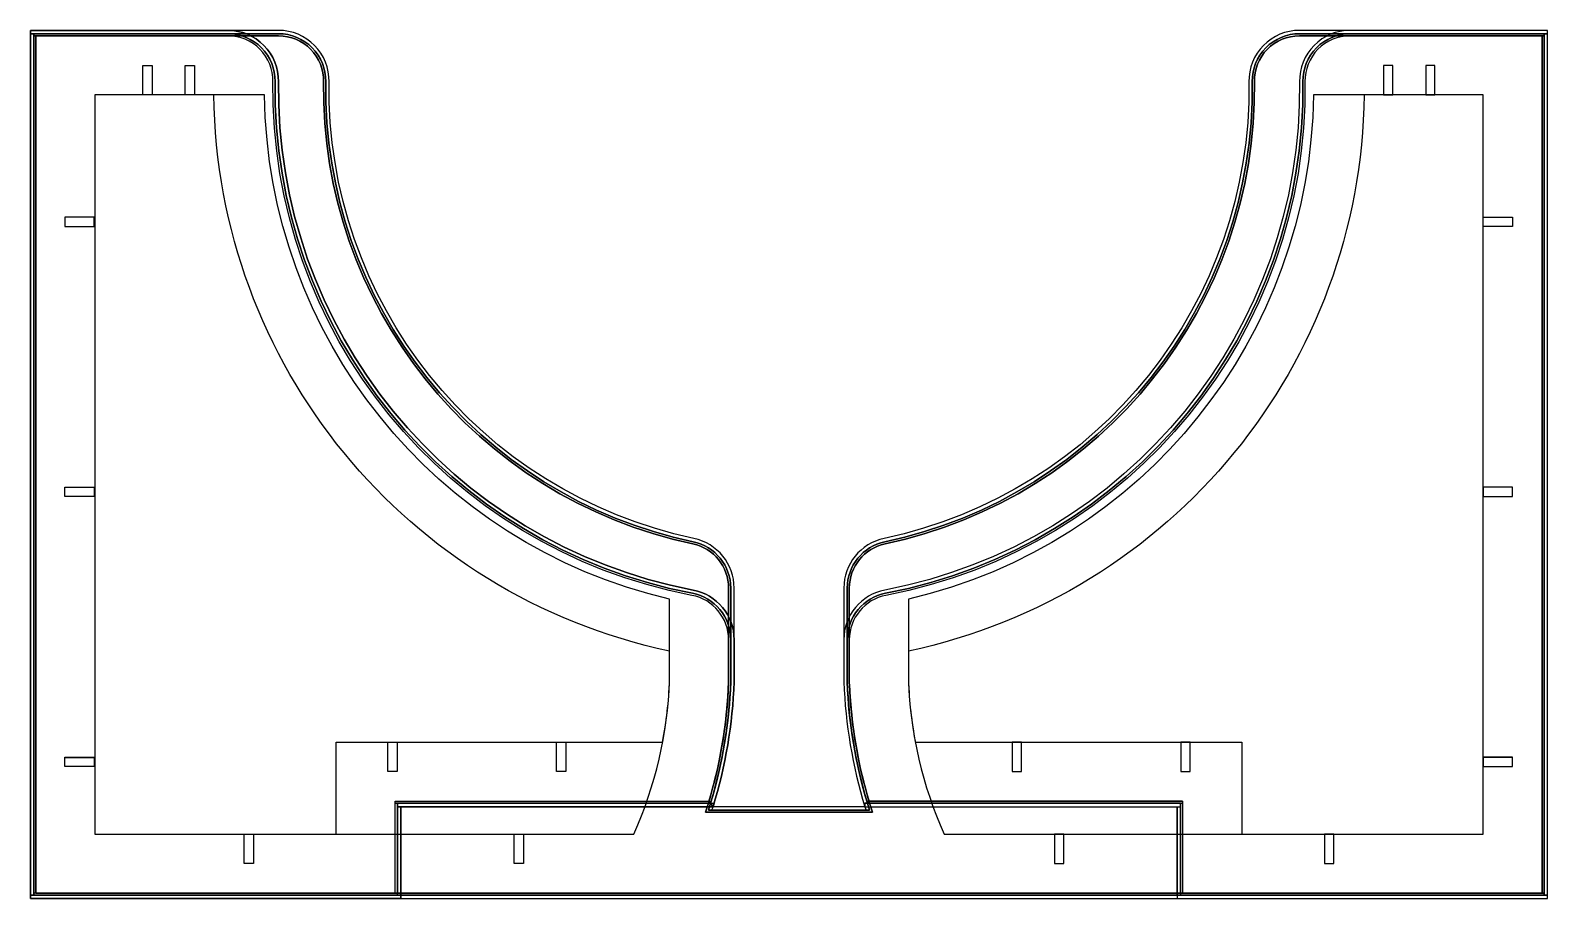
# Model space of a CAD drawing. Header units: millimetres. Extents: x 1 to 360, y 0 to 206.
import ezdxf

# ---------------------------------------------------------------- set-up
doc = ezdxf.new("R2010")
doc.units = ezdxf.units.MM
doc.layers.add('ГП', color=100, linetype='Continuous', lineweight=5)
for name, color, linetype in [('Уровень-2', 50, 'Continuous'), ('Уровень-6', 150, 'Continuous'), ('Уровень-7', 170, 'Continuous'), ('Царапка', 220, 'Continuous')]:
    doc.layers.add(name, color=color, linetype=linetype)

# ---------------------------------------------------------------- blocks, each defined once
blk = doc.blocks.new('цыса')
at = {"layer": 'Уровень-2'}
for points in [[(75465.16, -1432.57, 0.064427), (75469.95, -1403.79), (75469.95, -1396.17), (75469.95, -1393.8, 0.359853), (75460.86, -1382.8, -0.363679), (75361.96, -1261.53, 0.418183), (75350.76, -1250.17), (75304.75, -1250.17), (75303.95, -1250.17), (75303.95, -1249.37), (75350.76, -1249.37, -0.418183), (75362.76, -1261.54, 0.363679), (75461.01, -1382.02, -0.359853), (75470.75, -1393.8), (75470.75, -1396.17), (75470.75, -1403.8, -0.065762), (75465.75, -1433.37)], [(75501.75, -1433.37), (75501.75, -1432.57), (75502.34, -1432.57, -0.064427), (75497.55, -1403.79), (75497.55, -1396.17), (75497.55, -1393.8, -0.359853), (75506.65, -1382.8, 0.363679), (75605.54, -1261.53, -0.418183), (75616.74, -1250.17), (75662.75, -1250.17), (75663.55, -1250.17), (75663.55, -1249.37), (75616.74, -1249.37, 0.418183), (75604.74, -1261.54, -0.363679), (75506.5, -1382.02, 0.359853), (75496.75, -1393.8), (75496.75, -1396.17), (75496.75, -1403.8, 0.065762)]]:
    blk.add_lwpolyline(points, format="xyb", close=True, dxfattribs=at)
for points in [[(75303.95, -1250.17), (75304.75, -1250.17), (75304.75, -1454.37), (75303.95, -1454.37)], [(75663.55, -1250.17), (75662.75, -1250.17), (75662.75, -1454.37), (75663.55, -1454.37)], [(75390.95, -1432.57), (75465.75, -1432.57), (75465.75, -1433.37), (75390.95, -1433.37)], [(75391.75, -1454.37), (75390.95, -1454.37), (75390.95, -1433.37), (75391.75, -1433.37)], [(75576.55, -1432.57), (75501.75, -1432.57), (75501.75, -1433.37), (75576.55, -1433.37)], [(75576.55, -1454.37), (75575.75, -1454.37), (75575.75, -1433.37), (75576.55, -1433.37)], [(75303.95, -1454.37), (75391.75, -1454.37), (75391.75, -1455.17), (75303.95, -1455.17)], [(75663.55, -1454.37), (75575.75, -1454.37), (75575.75, -1455.17), (75663.55, -1455.17)]]:
    blk.add_lwpolyline(points, close=True, dxfattribs=at)
at = {"layer": 'Уровень-6'}
for points in [[(75304.75, -1250.67), (75304.75, -1250.17), (75350.76, -1250.17, -0.418183), (75361.96, -1261.53, 0.363679), (75460.86, -1382.8, -0.359853), (75469.95, -1393.8), (75469.95, -1396.17), (75469.95, -1403.79, -0.064427), (75465.16, -1432.57), (75464.79, -1432.07, 0.063585), (75469.45, -1403.78), (75469.45, -1396.17), (75469.45, -1393.8, 0.359853), (75460.76, -1383.29, -0.363679), (75361.46, -1261.52, 0.418183), (75350.76, -1250.67)], [(75502.72, -1432.07), (75502.34, -1432.57, -0.064427), (75497.55, -1403.79), (75497.55, -1396.17), (75497.55, -1393.8, -0.359853), (75506.65, -1382.8, 0.363679), (75605.54, -1261.53, -0.418183), (75616.74, -1250.17), (75662.75, -1250.17), (75662.75, -1250.67), (75616.74, -1250.67, 0.418183), (75606.04, -1261.52, -0.363679), (75506.74, -1383.29, 0.359853), (75498.05, -1393.8), (75498.05, -1396.17), (75498.05, -1403.78, 0.063585)]]:
    blk.add_lwpolyline(points, format="xyb", close=True, dxfattribs=at)
for points in [[(75390.45, -1454.37), (75304.75, -1454.37), (75304.75, -1250.67)], [(75390.95, -1453.87), (75305.25, -1453.87), (75305.25, -1250.67)], [(75662.25, -1250.67), (75662.25, -1453.87), (75576.55, -1453.87)], [(75662.75, -1250.67), (75662.75, -1454.37), (75577.05, -1454.37)]]:
    blk.add_lwpolyline(points, dxfattribs=at)
for points in [[(75305.25, -1453.87), (75304.75, -1453.87), (75304.75, -1250.67), (75305.25, -1250.67)], [(75662.75, -1453.87), (75662.25, -1453.87), (75662.25, -1250.67), (75662.75, -1250.67)], [(75465.16, -1432.57), (75390.45, -1432.57), (75390.45, -1432.07), (75465.16, -1432.07)], [(75390.95, -1453.87), (75390.45, -1453.87), (75390.45, -1432.57), (75390.95, -1432.57)], [(75502.34, -1432.57), (75577.05, -1432.57), (75577.05, -1432.07), (75502.34, -1432.07)], [(75577.05, -1453.87), (75576.55, -1453.87), (75576.55, -1432.57), (75577.05, -1432.57)], [(75390.95, -1453.87), (75304.75, -1453.87), (75304.75, -1454.37), (75390.95, -1454.37)], [(75576.55, -1454.37), (75662.75, -1454.37), (75662.75, -1453.87), (75576.55, -1453.87)]]:
    blk.add_lwpolyline(points, close=True, dxfattribs=at)
at = {"layer": 'Уровень-7'}
blk.add_lwpolyline([(75303.95, -1249.37), (75303.95, -1455.17), (75663.55, -1455.17), (75663.55, -1249.37)], dxfattribs=at)
at = {"layer": 'Царапка'}
for points in [[(75303.95, -1455.17), (75391.75, -1455.17), (75391.75, -1433.37), (75465.75, -1433.37, 0.065762), (75470.75, -1403.8), (75470.75, -1396.17), (75470.75, -1393.8, 0.359853), (75461.01, -1382.02, -0.363679), (75362.76, -1261.54, 0.418183), (75350.76, -1249.37), (75303.95, -1249.37)], [(75304.75, -1454.37), (75390.95, -1454.37), (75390.95, -1432.57), (75465.16, -1432.57, 0.064427), (75469.95, -1403.79), (75469.95, -1396.17), (75469.95, -1393.8, 0.359853), (75460.86, -1382.8, -0.363679), (75361.96, -1261.53, 0.418183), (75350.76, -1250.17), (75304.75, -1250.17)], [(75305.25, -1453.87), (75390.45, -1453.87), (75390.45, -1432.07), (75464.79, -1432.07, 0.063585), (75469.45, -1403.78), (75469.45, -1396.17), (75469.45, -1393.8, 0.359853), (75460.76, -1383.29, -0.363679), (75361.46, -1261.52, 0.418183), (75350.76, -1250.67), (75305.25, -1250.67)], [(75305.25, -1453.87), (75390.45, -1453.87), (75390.45, -1432.07), (75464.79, -1432.07, 0.063585), (75469.45, -1403.78), (75469.45, -1396.17), (75469.45, -1393.8, 0.359853), (75460.76, -1383.29, -0.363679), (75361.46, -1261.52, 0.418183), (75350.76, -1250.67), (75305.25, -1250.67)], [(75506.5, -1382.02, 0.359853), (75496.75, -1393.8), (75496.75, -1396.17), (75496.75, -1403.8, 0.065762), (75501.75, -1433.37), (75575.75, -1433.37), (75575.75, -1455.17), (75663.55, -1455.17), (75663.55, -1249.37), (75616.74, -1249.37, 0.418183), (75604.74, -1261.54, -0.363679)], [(75506.65, -1382.8, 0.359853), (75497.55, -1393.8), (75497.55, -1396.17), (75497.55, -1403.79, 0.064427), (75502.34, -1432.57), (75576.55, -1432.57), (75576.55, -1454.37), (75662.75, -1454.37), (75662.75, -1250.17), (75616.74, -1250.17, 0.418183), (75605.54, -1261.53, -0.363679)], [(75506.74, -1383.29, 0.359853), (75498.05, -1393.8), (75498.05, -1396.17), (75498.05, -1403.78, 0.063585), (75502.72, -1432.07), (75577.05, -1432.07), (75577.05, -1453.87), (75662.25, -1453.87), (75662.25, -1250.67), (75616.74, -1250.67, 0.418183), (75606.04, -1261.52, -0.363679)], [(75506.74, -1383.29, 0.359853), (75498.05, -1393.8), (75498.05, -1396.17), (75498.05, -1403.78, 0.063585), (75502.72, -1432.07), (75577.05, -1432.07), (75577.05, -1453.87), (75662.25, -1453.87), (75662.25, -1250.67), (75616.74, -1250.67, 0.418183), (75606.04, -1261.52, -0.363679)], [(75319.25, -1439.87), (75376.45, -1439.87), (75376.45, -1418.07), (75453.8, -1418.07, 0.036971), (75455.45, -1403.52), (75455.45, -1396.5, -0.351106), (75347.46, -1264.67), (75319.25, -1264.67)], [(75512.05, -1396.5), (75512.05, -1403.52, 0.036971), (75513.7, -1418.07), (75591.05, -1418.07), (75591.05, -1439.87), (75648.25, -1439.87), (75648.25, -1264.67), (75620.04, -1264.67, -0.351106)]]:
    blk.add_lwpolyline(points, format="xyb", close=True, dxfattribs=at)
for points in [[(75332.85, -1264.67), (75330.65, -1264.67), (75330.65, -1257.67), (75332.85, -1257.67)], [(75634.65, -1264.67), (75636.85, -1264.67), (75636.85, -1257.67), (75634.65, -1257.67)], [(75312.11, -1293.68), (75312.11, -1295.88), (75319.11, -1295.88), (75319.11, -1293.68)], [(75655.25, -1293.68), (75655.25, -1295.88), (75648.25, -1295.88), (75648.25, -1293.68)], [(75312.11, -1359.88), (75312.11, -1357.68), (75319.11, -1357.68), (75319.11, -1359.88)], [(75655.25, -1359.88), (75655.25, -1357.68), (75648.25, -1357.68), (75648.25, -1359.88)], [(75390.85, -1425.07), (75388.65, -1425.07), (75388.65, -1418.07), (75390.85, -1418.07)], [(75430.85, -1425.07), (75428.65, -1425.07), (75428.65, -1418.07), (75430.85, -1418.07)], [(75536.65, -1425.07), (75538.85, -1425.07), (75538.85, -1418.07), (75536.65, -1418.07)], [(75576.65, -1425.07), (75578.85, -1425.07), (75578.85, -1418.07), (75576.65, -1418.07)], [(75312.11, -1423.88), (75312.11, -1421.68), (75319.11, -1421.68), (75319.11, -1423.88)], [(75655.25, -1423.88), (75655.25, -1421.68), (75648.25, -1421.68), (75648.25, -1423.88)], [(75356.85, -1446.87), (75354.65, -1446.87), (75354.65, -1439.87), (75356.85, -1439.87)], [(75610.65, -1446.87), (75612.85, -1446.87), (75612.85, -1439.87), (75610.65, -1439.87)]]:
    blk.add_lwpolyline(points, close=True, dxfattribs=at)
blk = doc.blocks.new('фцса')
at = {"layer": 'Уровень-2'}
blk.add_lwpolyline([(75461.07, -1603.41, -0.354493), (75469.95, -1614.37), (75469.95, -1628.98), (75469.95, -1636.59, -0.068127), (75464.66, -1666.98), (75502.84, -1666.98, -0.068127), (75497.55, -1636.59), (75497.55, -1628.98), (75497.55, -1614.37, -0.354493), (75506.44, -1603.41, 0.358685), (75593.54, -1494.34, -0.418577), (75604.74, -1482.98), (75662.75, -1482.98), (75663.55, -1482.98), (75663.55, -1482.18), (75604.74, -1482.18, 0.418577), (75592.74, -1494.36, -0.358685), (75506.27, -1602.62, 0.354493), (75496.75, -1614.37), (75496.75, -1628.98), (75496.75, -1636.61, 0.065762), (75501.75, -1666.18), (75465.75, -1666.18, 0.065762), (75470.75, -1636.61), (75470.75, -1628.98), (75470.75, -1614.37, 0.354493), (75461.23, -1602.62, -0.358685), (75374.76, -1494.36, 0.418577), (75362.77, -1482.18), (75303.95, -1482.18), (75303.95, -1482.98), (75304.75, -1482.98), (75362.77, -1482.98, -0.418577), (75373.96, -1494.34, 0.358685)], format="xyb", close=True, dxfattribs=at)
for points in [[(75304.75, -1687.18), (75303.95, -1687.18), (75303.95, -1482.98), (75304.75, -1482.98)], [(75663.55, -1482.98), (75662.75, -1482.98), (75662.75, -1687.18), (75663.55, -1687.18)], [(75663.55, -1687.18), (75303.95, -1687.18), (75303.95, -1687.98), (75663.55, -1687.98)]]:
    blk.add_lwpolyline(points, close=True, dxfattribs=at)
for points in [[(75465.75, -1666.18), (75465.39, -1666.98)], [(75501.75, -1666.18), (75502.07, -1666.98)]]:
    blk.add_lwpolyline(points, dxfattribs=at)
at = {"layer": 'Уровень-6'}
blk.add_lwpolyline([(75304.75, -1483.48), (75362.77, -1483.48, -0.418577), (75373.46, -1494.34, 0.358685), (75460.96, -1603.9, -0.354493), (75469.45, -1614.37), (75469.45, -1628.98), (75469.45, -1636.58, -0.069626), (75463.98, -1667.48), (75503.53, -1667.48, -0.069626), (75498.05, -1636.58), (75498.05, -1628.98), (75498.05, -1614.37, -0.354493), (75506.54, -1603.9, 0.358685), (75594.04, -1494.34, -0.418577), (75604.74, -1483.48), (75662.75, -1483.48), (75662.75, -1482.98), (75604.74, -1482.98, 0.418577), (75593.54, -1494.34, -0.358685), (75506.44, -1603.41, 0.354493), (75497.55, -1614.37), (75497.55, -1628.98), (75497.55, -1636.59, 0.068127), (75502.84, -1666.98), (75464.66, -1666.98, 0.068127), (75469.95, -1636.59), (75469.95, -1628.98), (75469.95, -1614.37, 0.354493), (75461.07, -1603.41, -0.358685), (75373.96, -1494.34, 0.418577), (75362.77, -1482.98), (75304.75, -1482.98)], format="xyb", close=True, dxfattribs=at)
for points in [[(75662.75, -1483.48), (75662.75, -1687.18), (75304.75, -1687.18), (75304.75, -1483.48)], [(75662.25, -1483.48), (75662.25, -1686.68), (75305.25, -1686.68), (75305.25, -1483.48)], [(75305.25, -1686.68), (75304.75, -1686.68)], [(75662.25, -1686.68), (75662.75, -1686.68)]]:
    blk.add_lwpolyline(points, dxfattribs=at)
at = {"layer": 'Уровень-7'}
blk.add_lwpolyline([(75303.95, -1482.18), (75303.95, -1687.98), (75663.55, -1687.98), (75663.55, -1482.18)], dxfattribs=at)
at = {"layer": 'Царапка'}
for points in [[(75496.75, -1636.61, 0.065762), (75501.75, -1666.18), (75465.75, -1666.18, 0.065762), (75470.75, -1636.61), (75470.75, -1628.98), (75470.75, -1614.37, 0.354493), (75461.23, -1602.62, -0.358685), (75374.76, -1494.36, 0.418577), (75362.77, -1482.18), (75303.95, -1482.18), (75303.95, -1687.98), (75663.55, -1687.98), (75663.55, -1482.18), (75604.74, -1482.18, 0.418577), (75592.74, -1494.36, -0.358685), (75506.27, -1602.62, 0.354493), (75496.75, -1614.37), (75496.75, -1628.98)], [(75497.55, -1636.59, 0.068127), (75502.84, -1666.98), (75464.66, -1666.98, 0.068127), (75469.95, -1636.59), (75469.95, -1628.98), (75469.95, -1614.37, 0.354493), (75461.07, -1603.41, -0.358685), (75373.96, -1494.34, 0.418577), (75362.77, -1482.98), (75304.75, -1482.98), (75304.75, -1687.18), (75662.75, -1687.18), (75662.75, -1482.98), (75604.74, -1482.98, 0.418577), (75593.54, -1494.34, -0.358685), (75506.44, -1603.41, 0.354493), (75497.55, -1614.37), (75497.55, -1628.98)], [(75498.05, -1636.58, 0.069626), (75503.53, -1667.48), (75463.98, -1667.48, 0.069626), (75469.45, -1636.58), (75469.45, -1628.98), (75469.45, -1614.37, 0.354493), (75460.96, -1603.9, -0.358685), (75373.46, -1494.34, 0.418577), (75362.77, -1483.48), (75305.25, -1483.48), (75305.25, -1686.68), (75662.25, -1686.68), (75662.25, -1483.48), (75604.74, -1483.48, 0.418577), (75594.04, -1494.34, -0.358685), (75506.54, -1603.9, 0.354493), (75498.05, -1614.37), (75498.05, -1628.98)], [(75447.01, -1672.68, 0.094907), (75455.45, -1636.32), (75455.45, -1628.98), (75455.45, -1617.01, -0.345052), (75359.46, -1497.48), (75319.25, -1497.48), (75319.25, -1672.68)], [(75512.05, -1636.32, 0.094907), (75520.49, -1672.68), (75648.25, -1672.68), (75648.25, -1497.48), (75608.04, -1497.48, -0.345052), (75512.05, -1617.01), (75512.05, -1628.98)]]:
    blk.add_lwpolyline(points, format="xyb", close=True, dxfattribs=at)
for points in [[(75342.85, -1497.48), (75340.65, -1497.48), (75340.65, -1490.48), (75342.85, -1490.48)], [(75624.65, -1497.48), (75626.85, -1497.48), (75626.85, -1490.48), (75624.65, -1490.48)], [(75312.11, -1526.48), (75312.11, -1528.68), (75319.11, -1528.68), (75319.11, -1526.48)], [(75655.25, -1526.48), (75655.25, -1528.68), (75648.25, -1528.68), (75648.25, -1526.48)], [(75312.11, -1592.68), (75312.11, -1590.48), (75319.11, -1590.48), (75319.11, -1592.68)], [(75655.25, -1592.68), (75655.25, -1590.48), (75648.25, -1590.48), (75648.25, -1592.68)], [(75312.11, -1656.68), (75312.11, -1654.48), (75319.11, -1654.48), (75319.11, -1656.68)], [(75655.25, -1656.68), (75655.25, -1654.48), (75648.25, -1654.48), (75648.25, -1656.68)], [(75356.85, -1679.68), (75354.65, -1679.68), (75354.65, -1672.68), (75356.85, -1672.68)], [(75420.85, -1679.68), (75418.65, -1679.68), (75418.65, -1672.68), (75420.85, -1672.68)], [(75546.65, -1679.68), (75548.85, -1679.68), (75548.85, -1672.68), (75546.65, -1672.68)], [(75610.65, -1679.68), (75612.85, -1679.68), (75612.85, -1672.68), (75610.65, -1672.68)]]:
    blk.add_lwpolyline(points, close=True, dxfattribs=at)

msp = doc.modelspace()

# ---------------------------------------------------------------- block references
at = {"layer": 'ГП', "color": 1}
for name, p in [('цыса', (-75303.41, 1455.47)), ('фцса', (-75303.41, 1688.28))]:
    msp.add_blockref(name, p, dxfattribs=at)

doc.saveas('drawing.dxf')
